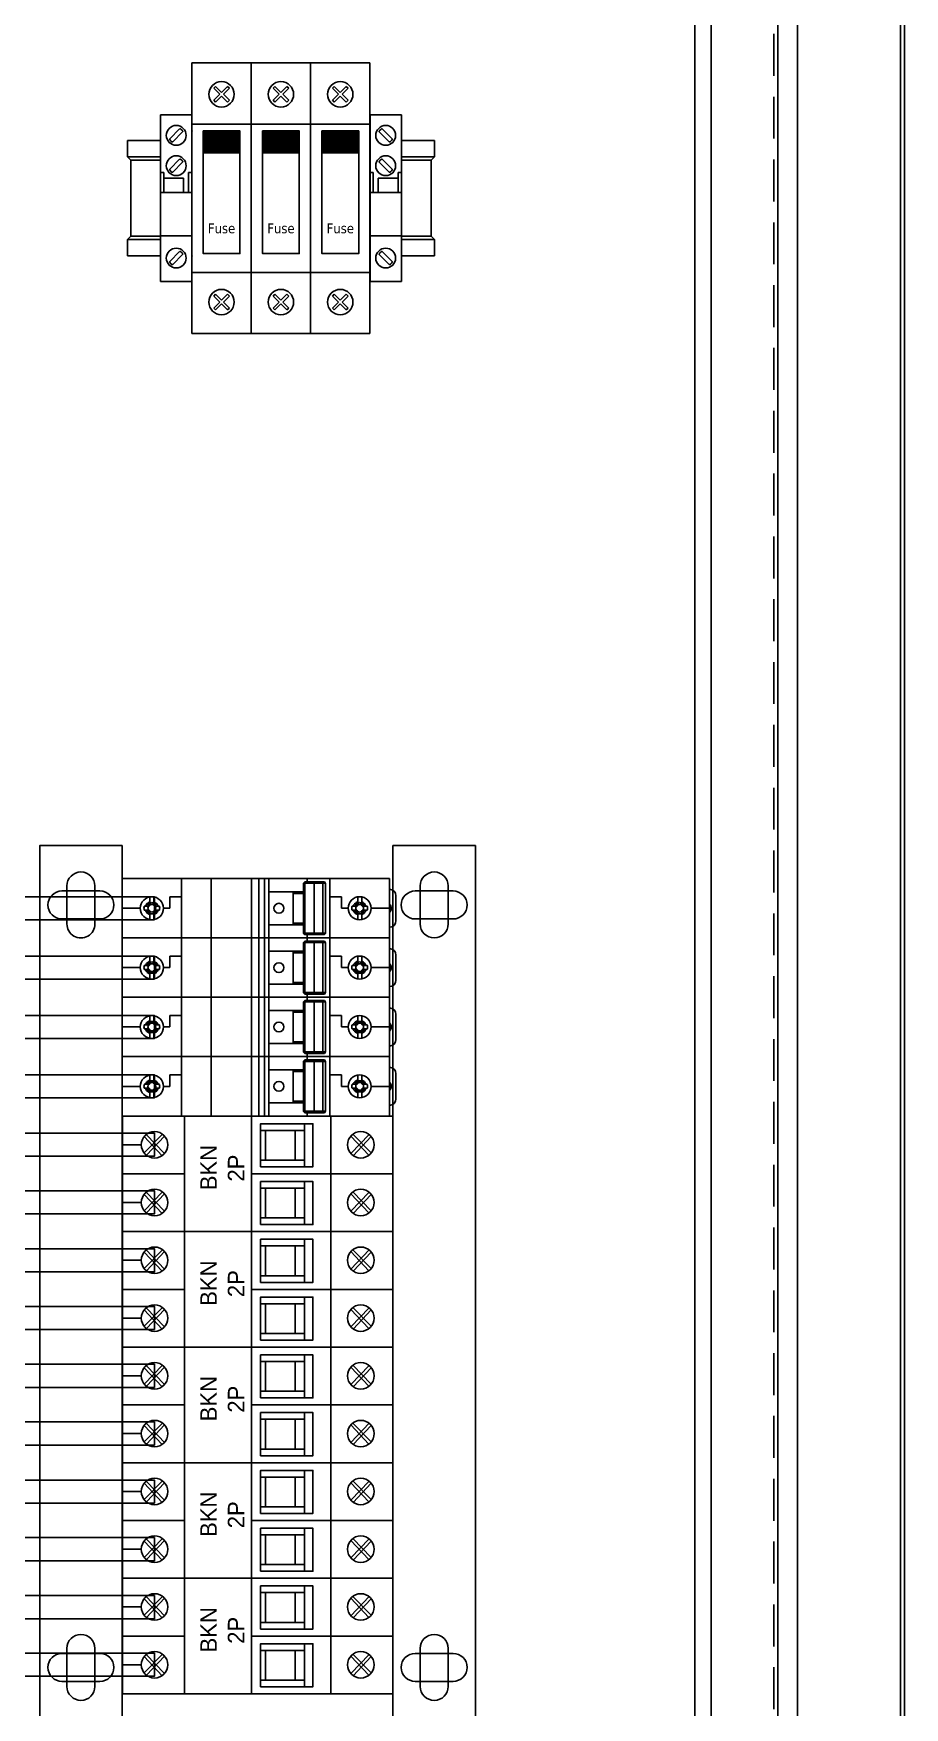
# Model space of a CAD drawing. Header units: millimetres. Extents: x 0 to 4277, y 0 to 3024.
# Drawn here: x 2090 to 2354, y 1432 to 1940 of the extents above; entities that cross this region are included whole.
import ezdxf

# ---------------------------------------------------------------- set-up
doc = ezdxf.new("R2010")
doc.units = ezdxf.units.MM
doc.linetypes.add('HIDDENX2', pattern=[19.05, 12.7, -6.35])
for name, color, linetype in [('ALPHA', 255, 'Continuous'), ('CNC', 7, 'Continuous'), ('DI', 2, 'Continuous'), ('DIM', 253, 'Continuous'), ('INSIDE', 6, 'Continuous')]:
    doc.layers.add(name, color=color, linetype=linetype)
doc.styles.add('Tahoma (Input Text)', font='tahoma.ttf')

# ---------------------------------------------------------------- blocks, each defined once
blk = doc.blocks.new('BKN 2P')
at = {"color": 7}
for p, q in [((8.81, -5.73), (8.81, 0)), ((26.33, -5.73), (26.33, 0)), ((5.49, -12), (11.27, -6.57)), ((5.64, -7.27), (11.44, -12.78)), ((6.14, -12.75), (11.95, -7.24)), ((6.33, -6.58), (12.03, -12.15)), ((23.01, -12), (28.79, -6.57)), ((23.16, -7.27), (28.96, -12.78)), ((23.66, -12.75), (29.47, -7.24)), ((23.86, -6.58), (29.55, -12.15)), ((0, -18.81), (17.52, -18.81)), ((17.52, -18.81), (35.04, -18.81)), ((4.14, -41.89), (4.14, -55.23)), ((4.14, -43.33), (13.15, -43.33)), ((13.15, -41.89), (13.15, -55.23)), ((21.66, -41.89), (21.66, -55.23)), ((21.66, -43.33), (30.67, -43.33)), ((30.67, -41.89), (30.67, -55.23)), ((2.12, -55.23), (15.17, -55.23)), ((4.14, -52.38), (13.15, -52.38)), ((19.64, -55.23), (32.69, -55.23)), ((21.66, -52.38), (30.67, -52.38)), ((0, -63.19), (17.52, -63.19)), ((17.52, -63.19), (35.04, -63.19)), ((5.49, -69.99), (11.27, -75.42)), ((5.64, -74.72), (11.44, -69.22)), ((6.14, -69.25), (11.95, -74.76)), ((6.33, -75.42), (12.03, -69.85)), ((23.01, -69.99), (28.79, -75.42)), ((23.16, -74.72), (28.96, -69.22)), ((23.66, -69.25), (29.47, -74.76)), ((23.86, -75.42), (29.55, -69.85))]:
    blk.add_line(p, q, dxfattribs=at)
blk.add_line((0, -39.16), (35.04, -39.16))
for points in [[(17.52, -39.16), (17.52, -81.99), (0, -81.99), (0, 0), (17.52, 0), (17.52, -18.81)], [(17.52, -18.81), (17.52, 0), (35.04, 0), (35.04, -81.99), (17.52, -81.99), (17.52, -39.16)]]:
    blk.add_lwpolyline(points, dxfattribs=at)
for points in [[(2.12, -41.89), (15.17, -41.89), (15.17, -57.72), (2.12, -57.72)], [(19.64, -41.89), (32.69, -41.89), (32.69, -57.72), (19.64, -57.72)]]:
    blk.add_lwpolyline(points, close=True, dxfattribs=at)
for centre in [(8.81, -9.74), (26.33, -9.74), (8.81, -72.25), (26.33, -72.25)]:
    blk.add_circle(centre, 4.02, dxfattribs=at)
at = {"insert": (10.54, -23.61), "char_height": 5, "attachment_point": 1}
blk.add_mtext_dynamic_manual_height_columns('\\pi1.99689;{\\C1;BKN\\P\\pi4.61796;2P}', width=17.2714, gutter_width=1, heights=[0], dxfattribs=at)
blk = doc.blocks.new('sbdf11712')
at = {"layer": 'ALPHA'}
for p, q in [((-431.29, -67.44), (-413.29, -67.44)), ((-431.29, -148.44), (-431.29, -67.44)), ((-422.29, -67.44), (-422.29, -72.94)), ((-413.29, -148.44), (-413.29, -67.44)), ((-425.74, -75.84), (-423.15, -75.84)), ((-424.38, -75.84), (-424.42, -75.84)), ((-424.35, -75.84), (-424.38, -75.84)), ((-424.32, -75.83), (-424.35, -75.84)), ((-424.3, -75.83), (-424.32, -75.83)), ((-424.28, -75.82), (-424.3, -75.83)), ((-424.25, -75.81), (-424.28, -75.82)), ((-424.23, -75.8), (-424.25, -75.81)), ((-424.22, -75.8), (-424.23, -75.8)), ((-424.2, -75.78), (-424.22, -75.8)), ((-424.19, -75.77), (-424.2, -75.78)), ((-424.18, -75.76), (-424.19, -75.77)), ((-424.18, -75.76), (-423.68, -75.75)), ((-423.79, -74.95), (-423.05, -75.69)), ((-423.79, -74.95), (-423.73, -74.97)), ((-423.77, -75), (-423.79, -74.95)), ((-423.75, -75.06), (-423.77, -75)), ((-423.75, -75.06), (-423.19, -75.75)), ((-423.73, -74.97), (-423.68, -74.99)), ((-423.68, -74.99), (-422.98, -75.56)), ((-423.68, -75.75), (-423.19, -75.75)), ((-423.17, -75.76), (-423.19, -75.75)), ((-423.15, -75.78), (-423.17, -75.76)), ((-423.15, -75.84), (-423.15, -75.78)), ((-423.13, -75.79), (-423.15, -75.78)), ((-423.11, -75.8), (-423.13, -75.79)), ((-423.08, -75.79), (-423.11, -75.8)), ((-423.06, -75.78), (-423.08, -75.79)), ((-423.05, -75.76), (-423.06, -75.78)), ((-423.05, -75.69), (-423.05, -75.74)), ((-423, -75.69), (-423.05, -75.69)), ((-422.97, -74.88), (-422.98, -75.22)), ((-422.98, -75.22), (-422.98, -75.56)), ((-422.98, -75.56), (-422.97, -75.57)), ((-422.96, -75.67), (-422.98, -75.68)), ((-422.94, -74.54), (-422.97, -74.88)), ((-422.97, -75.57), (-422.96, -75.59)), ((-422.9, -75.59), (-422.96, -75.59)), ((-422.96, -75.59), (-422.94, -75.61)), ((-422.94, -75.65), (-422.96, -75.67)), ((-422.93, -74.53), (-422.94, -74.54)), ((-422.94, -74.54), (-422.94, -74.54)), ((-422.94, -75.61), (-422.94, -75.63)), ((-422.94, -75.63), (-422.94, -75.65)), ((-422.92, -74.52), (-422.93, -74.53)), ((-422.91, -74.5), (-422.92, -74.51)), ((-422.92, -74.51), (-422.92, -74.52)), ((-422.9, -74.47), (-422.91, -74.49)), ((-422.91, -74.49), (-422.91, -74.5)), ((-422.9, -75.59), (-422.9, -74.13)), ((-422.9, -74.42), (-422.9, -74.44)), ((-422.9, -74.44), (-422.9, -74.46)), ((-422.9, -74.46), (-422.9, -74.47)), ((-421.69, -74.13), (-421.69, -75.59)), ((-421.69, -74.44), (-421.69, -74.42)), ((-421.69, -74.46), (-421.69, -74.44)), ((-421.69, -74.48), (-421.69, -74.46)), ((-421.68, -74.49), (-421.69, -74.48)), ((-421.69, -75.59), (-421.63, -75.59)), ((-421.68, -74.51), (-421.68, -74.49)), ((-421.67, -74.52), (-421.68, -74.51)), ((-421.66, -74.53), (-421.67, -74.52)), ((-421.65, -74.54), (-421.66, -74.53)), ((-421.65, -74.54), (-421.65, -74.54)), ((-421.62, -74.88), (-421.65, -74.54)), ((-421.65, -75.61), (-421.63, -75.59)), ((-421.65, -75.63), (-421.65, -75.61)), ((-421.65, -75.65), (-421.65, -75.63)), ((-421.63, -75.67), (-421.65, -75.65)), ((-421.63, -75.59), (-421.62, -75.57)), ((-421.61, -75.68), (-421.63, -75.67)), ((-421.61, -75.22), (-421.62, -74.88)), ((-421.62, -75.57), (-421.6, -75.56)), ((-421.6, -75.56), (-421.61, -75.22)), ((-420.91, -74.99), (-421.6, -75.56)), ((-421.54, -75.69), (-421.59, -75.69)), ((-420.8, -74.95), (-421.54, -75.69)), ((-421.54, -75.74), (-421.54, -75.69)), ((-421.53, -75.78), (-421.54, -75.76)), ((-421.51, -75.79), (-421.53, -75.78)), ((-421.48, -75.8), (-421.51, -75.79)), ((-421.46, -75.79), (-421.48, -75.8)), ((-421.44, -75.78), (-421.46, -75.79)), ((-421.42, -75.76), (-421.44, -75.78)), ((-421.44, -75.84), (-421.44, -75.78)), ((-421.44, -75.84), (-418.85, -75.84)), ((-421.4, -75.75), (-421.42, -75.76)), ((-420.84, -75.06), (-421.4, -75.75)), ((-421.4, -75.75), (-420.91, -75.75)), ((-420.91, -74.99), (-420.86, -74.97)), ((-420.91, -75.75), (-420.41, -75.76)), ((-420.86, -74.97), (-420.8, -74.95)), ((-420.82, -75), (-420.84, -75.06)), ((-420.8, -74.95), (-420.82, -75)), ((-420.4, -75.77), (-420.41, -75.76)), ((-420.39, -75.79), (-420.4, -75.77)), ((-420.37, -75.8), (-420.39, -75.79)), ((-420.35, -75.8), (-420.37, -75.8)), ((-420.33, -75.81), (-420.35, -75.8)), ((-420.31, -75.82), (-420.33, -75.81)), ((-420.29, -75.83), (-420.31, -75.82)), ((-420.26, -75.83), (-420.29, -75.83)), ((-420.24, -75.84), (-420.26, -75.83)), ((-420.21, -75.84), (-420.24, -75.84)), ((-420.17, -75.84), (-420.21, -75.84)), ((-425.74, -77.05), (-423.15, -77.05)), ((-424.42, -77.05), (-424.38, -77.05)), ((-424.38, -77.05), (-424.35, -77.05)), ((-424.35, -77.05), (-424.32, -77.05)), ((-424.32, -77.05), (-424.3, -77.06)), ((-424.3, -77.06), (-424.28, -77.07)), ((-424.28, -77.07), (-424.25, -77.07)), ((-424.25, -77.07), (-424.23, -77.08)), ((-424.23, -77.08), (-424.22, -77.09)), ((-424.22, -77.09), (-424.2, -77.1)), ((-424.2, -77.1), (-424.19, -77.11)), ((-424.19, -77.11), (-424.18, -77.13)), ((-423.68, -77.14), (-424.18, -77.13)), ((-423.79, -77.94), (-423.05, -77.2)), ((-423.79, -77.94), (-423.77, -77.88)), ((-423.73, -77.92), (-423.79, -77.94)), ((-423.77, -77.88), (-423.75, -77.83)), ((-423.75, -77.83), (-423.19, -77.14)), ((-423.68, -77.9), (-423.73, -77.92)), ((-423.19, -77.14), (-423.68, -77.14)), ((-423.68, -77.9), (-422.98, -77.33)), ((-423.19, -77.14), (-423.17, -77.12)), ((-423.17, -77.12), (-423.15, -77.11)), ((-423.15, -77.05), (-423.15, -77.11)), ((-423.15, -77.11), (-423.13, -77.09)), ((-423.13, -77.09), (-423.11, -77.09)), ((-423.11, -77.09), (-423.08, -77.09)), ((-423.08, -77.09), (-423.06, -77.11)), ((-423.06, -77.11), (-423.05, -77.13)), ((-423.05, -77.15), (-423.05, -77.2)), ((-423.05, -77.2), (-423, -77.2)), ((-422.98, -77.2), (-422.96, -77.21)), ((-422.97, -77.32), (-422.98, -77.33)), ((-422.98, -77.33), (-422.98, -77.67)), ((-422.98, -77.67), (-422.97, -78.01)), ((-422.96, -77.3), (-422.97, -77.32)), ((-422.97, -78.01), (-422.94, -78.34)), ((-422.96, -77.21), (-422.94, -77.23)), ((-422.94, -77.28), (-422.96, -77.3)), ((-422.9, -77.3), (-422.96, -77.3)), ((-422.94, -77.23), (-422.94, -77.26)), ((-422.94, -77.26), (-422.94, -77.28)), ((-422.94, -78.34), (-422.93, -78.35)), ((-422.93, -78.35), (-422.93, -78.36)), ((-422.93, -78.36), (-422.92, -78.37)), ((-422.92, -78.37), (-422.91, -78.38)), ((-422.91, -78.38), (-422.91, -78.39)), ((-422.91, -78.39), (-422.9, -78.41)), ((-422.9, -78.75), (-422.9, -77.3)), ((-422.9, -78.41), (-422.9, -78.42)), ((-422.9, -78.42), (-422.9, -78.44)), ((-422.9, -78.44), (-422.9, -78.46)), ((-422.29, -79.94), (-422.29, -81.93)), ((-421.69, -77.3), (-421.69, -78.75)), ((-421.69, -77.3), (-421.63, -77.3)), ((-421.69, -78.41), (-421.68, -78.4)), ((-421.69, -78.43), (-421.69, -78.41)), ((-421.69, -78.45), (-421.69, -78.43)), ((-421.69, -78.46), (-421.69, -78.45)), ((-421.68, -78.39), (-421.67, -78.37)), ((-421.68, -78.4), (-421.68, -78.39)), ((-421.67, -78.37), (-421.67, -78.36)), ((-421.67, -78.36), (-421.66, -78.36)), ((-421.66, -78.36), (-421.65, -78.35)), ((-421.65, -77.23), (-421.63, -77.21)), ((-421.65, -77.26), (-421.65, -77.23)), ((-421.65, -77.28), (-421.65, -77.26)), ((-421.63, -77.3), (-421.65, -77.28)), ((-421.65, -78.34), (-421.62, -78.01)), ((-421.65, -78.35), (-421.65, -78.34)), ((-421.63, -77.21), (-421.61, -77.2)), ((-421.62, -77.32), (-421.63, -77.3)), ((-421.6, -77.33), (-421.62, -77.32)), ((-421.62, -78.01), (-421.61, -77.67)), ((-421.61, -77.67), (-421.6, -77.33)), ((-420.91, -77.9), (-421.6, -77.33)), ((-421.59, -77.2), (-421.54, -77.2)), ((-421.54, -77.13), (-421.53, -77.11)), ((-421.54, -77.2), (-421.54, -77.15)), ((-420.8, -77.94), (-421.54, -77.2)), ((-421.53, -77.11), (-421.51, -77.09)), ((-421.51, -77.09), (-421.48, -77.09)), ((-421.48, -77.09), (-421.46, -77.09)), ((-421.46, -77.09), (-421.44, -77.11)), ((-421.44, -77.05), (-418.85, -77.05)), ((-421.44, -77.11), (-421.44, -77.05)), ((-421.44, -77.11), (-421.42, -77.12)), ((-421.42, -77.12), (-421.4, -77.14)), ((-420.84, -77.83), (-421.4, -77.14)), ((-420.91, -77.14), (-421.4, -77.14)), ((-420.41, -77.13), (-420.91, -77.14)), ((-420.86, -77.92), (-420.91, -77.9)), ((-420.8, -77.94), (-420.86, -77.92)), ((-420.84, -77.83), (-420.82, -77.88)), ((-420.82, -77.88), (-420.8, -77.94)), ((-420.41, -77.13), (-420.4, -77.11)), ((-420.4, -77.11), (-420.39, -77.1)), ((-420.39, -77.1), (-420.37, -77.09)), ((-420.37, -77.09), (-420.35, -77.08)), ((-420.35, -77.08), (-420.33, -77.07)), ((-420.33, -77.07), (-420.31, -77.07)), ((-420.31, -77.07), (-420.29, -77.06)), ((-420.29, -77.06), (-420.26, -77.05)), ((-420.26, -77.05), (-420.24, -77.05)), ((-420.24, -77.05), (-420.21, -77.05)), ((-420.21, -77.05), (-420.17, -77.05)), ((-431.29, -85.44), (-413.29, -85.44)), ((-425.8, -81.93), (-422.29, -81.93)), ((-425.8, -85.44), (-425.8, -81.93)), ((-431.29, -94.44), (-413.29, -94.44)), ((-431.29, -106.64), (-413.29, -106.64)), ((-431.29, -108.84), (-413.29, -108.84)), ((-431.29, -110.64), (-413.29, -110.64)), ((-431.29, -111.94), (-413.29, -111.94)), ((-427.29, -122.44), (-427.29, -111.94)), ((-417.29, -122.44), (-417.29, -111.94)), ((-427.29, -119.24), (-422.29, -119.24)), ((-426.79, -122.44), (-426.79, -119.24)), ((-417.29, -119.24), (-422.29, -119.24)), ((-417.79, -122.44), (-417.79, -119.24)), ((-431.29, -123.54), (-430.33, -123.54)), ((-430.01, -122.5), (-430.29, -122.79)), ((-430.29, -122.79), (-430.29, -128.74)), ((-430.29, -123.14), (-430.01, -122.86)), ((-430.29, -125.51), (-430.01, -125.64)), ((-430.01, -122.86), (-429.97, -122.83)), ((-430.01, -125.64), (-429.97, -125.65)), ((-429.97, -122.83), (-429.92, -122.81)), ((-429.97, -125.65), (-429.92, -125.66)), ((-429.92, -122.81), (-429.87, -122.81)), ((-429.92, -125.66), (-429.87, -125.67)), ((-422.29, -122.44), (-429.87, -122.44)), ((-429.87, -129.08), (-429.87, -122.44)), ((-422.29, -122.81), (-429.87, -122.81)), ((-422.29, -125.67), (-429.87, -125.67)), ((-422.29, -122.44), (-414.72, -122.44)), ((-422.29, -122.81), (-414.72, -122.81)), ((-422.29, -125.67), (-414.72, -125.67)), ((-414.72, -129.08), (-414.72, -122.44)), ((-414.67, -122.81), (-414.72, -122.81)), ((-414.67, -125.66), (-414.72, -125.67)), ((-414.62, -122.83), (-414.67, -122.81)), ((-414.62, -125.65), (-414.67, -125.66)), ((-414.58, -122.86), (-414.62, -122.83)), ((-414.58, -125.64), (-414.62, -125.65)), ((-414.58, -122.5), (-414.29, -122.79)), ((-414.29, -123.14), (-414.58, -122.86)), ((-414.29, -125.51), (-414.58, -125.64)), ((-414.29, -122.79), (-414.29, -128.74)), ((-413.29, -123.54), (-414.26, -123.54)), ((-431.29, -130.44), (-413.29, -130.44)), ((-430.29, -127.99), (-430.01, -128.2)), ((-430.01, -129.02), (-430.29, -128.74)), ((-430.01, -128.2), (-429.97, -128.23)), ((-429.97, -128.23), (-429.92, -128.24)), ((-429.92, -128.24), (-429.87, -128.25)), ((-422.29, -128.25), (-429.87, -128.25)), ((-422.29, -129.08), (-429.87, -129.08)), ((-425.8, -130.44), (-425.8, -133.95)), ((-425.8, -130.44), (-422.29, -130.44)), ((-422.29, -128.25), (-414.72, -128.25)), ((-422.29, -129.08), (-414.72, -129.08)), ((-414.67, -128.24), (-414.72, -128.25)), ((-414.62, -128.23), (-414.67, -128.24)), ((-414.58, -128.2), (-414.62, -128.23)), ((-414.29, -127.99), (-414.58, -128.2)), ((-414.58, -129.02), (-414.29, -128.74)), ((-425.8, -133.95), (-422.29, -133.95)), ((-422.29, -135.94), (-422.29, -133.95)), ((-425.74, -138.84), (-423.15, -138.84)), ((-425.74, -140.05), (-423.15, -140.05)), ((-424.38, -138.84), (-424.42, -138.84)), ((-424.42, -140.05), (-424.38, -140.05)), ((-424.35, -138.84), (-424.38, -138.84)), ((-424.38, -140.05), (-424.35, -140.05)), ((-424.32, -138.83), (-424.35, -138.84)), ((-424.35, -140.05), (-424.32, -140.05)), ((-424.3, -138.83), (-424.32, -138.83)), ((-424.32, -140.05), (-424.3, -140.06)), ((-424.28, -138.82), (-424.3, -138.83)), ((-424.3, -140.06), (-424.28, -140.07)), ((-424.25, -138.81), (-424.28, -138.82)), ((-424.28, -140.07), (-424.25, -140.07)), ((-424.23, -138.8), (-424.25, -138.81)), ((-424.25, -140.07), (-424.23, -140.08)), ((-424.22, -138.8), (-424.23, -138.8)), ((-424.23, -140.08), (-424.22, -140.09)), ((-424.2, -138.78), (-424.22, -138.8)), ((-424.22, -140.09), (-424.2, -140.1)), ((-424.19, -138.77), (-424.2, -138.78)), ((-424.2, -140.1), (-424.19, -140.11)), ((-424.18, -138.76), (-424.19, -138.77)), ((-424.19, -140.11), (-424.18, -140.13)), ((-424.18, -138.76), (-423.68, -138.75)), ((-423.68, -140.14), (-424.18, -140.13)), ((-423.77, -138), (-423.79, -137.95)), ((-423.79, -137.95), (-423.73, -137.97)), ((-423.79, -137.95), (-423.05, -138.69)), ((-423.79, -140.94), (-423.05, -140.2)), ((-423.79, -140.94), (-423.77, -140.88)), ((-423.73, -140.92), (-423.79, -140.94)), ((-423.75, -138.06), (-423.77, -138)), ((-423.77, -140.88), (-423.75, -140.83)), ((-423.75, -138.06), (-423.19, -138.75)), ((-423.75, -140.83), (-423.19, -140.14)), ((-423.73, -137.97), (-423.68, -137.99)), ((-423.68, -140.9), (-423.73, -140.92)), ((-423.68, -137.99), (-422.98, -138.56)), ((-423.68, -138.75), (-423.19, -138.75)), ((-423.19, -140.14), (-423.68, -140.14)), ((-423.68, -140.9), (-422.98, -140.33)), ((-423.17, -138.76), (-423.19, -138.75)), ((-423.19, -140.14), (-423.17, -140.12)), ((-423.15, -138.78), (-423.17, -138.76)), ((-423.17, -140.12), (-423.15, -140.11)), ((-423.13, -138.79), (-423.15, -138.78)), ((-423.15, -138.84), (-423.15, -138.78)), ((-423.15, -140.05), (-423.15, -140.11)), ((-423.15, -140.11), (-423.13, -140.09)), ((-423.11, -138.8), (-423.13, -138.79)), ((-423.13, -140.09), (-423.11, -140.09)), ((-423.08, -138.79), (-423.11, -138.8)), ((-423.11, -140.09), (-423.08, -140.09)), ((-423.06, -138.78), (-423.08, -138.79)), ((-423.08, -140.09), (-423.06, -140.11)), ((-423.05, -138.76), (-423.06, -138.78)), ((-423.06, -140.11), (-423.05, -140.13)), ((-423, -138.69), (-423.05, -138.69)), ((-423.05, -138.69), (-423.05, -138.74)), ((-423.05, -140.15), (-423.05, -140.2)), ((-423.05, -140.2), (-423, -140.2)), ((-422.97, -137.88), (-422.98, -138.22)), ((-422.98, -138.22), (-422.98, -138.56)), ((-422.98, -138.56), (-422.97, -138.57)), ((-422.96, -138.67), (-422.98, -138.68)), ((-422.98, -140.2), (-422.96, -140.21)), ((-422.97, -140.32), (-422.98, -140.33)), ((-422.98, -140.33), (-422.98, -140.67)), ((-422.98, -140.67), (-422.97, -141.01)), ((-422.94, -137.54), (-422.97, -137.88)), ((-422.97, -138.57), (-422.96, -138.59)), ((-422.96, -140.3), (-422.97, -140.32)), ((-422.97, -141.01), (-422.94, -141.34)), ((-422.96, -138.59), (-422.94, -138.61)), ((-422.9, -138.59), (-422.96, -138.59)), ((-422.94, -138.65), (-422.96, -138.67)), ((-422.96, -140.21), (-422.94, -140.23)), ((-422.94, -140.28), (-422.96, -140.3)), ((-422.9, -140.3), (-422.96, -140.3)), ((-422.93, -137.53), (-422.94, -137.54)), ((-422.94, -137.54), (-422.94, -137.54)), ((-422.94, -138.61), (-422.94, -138.63)), ((-422.94, -138.63), (-422.94, -138.65)), ((-422.94, -140.23), (-422.94, -140.26)), ((-422.94, -140.26), (-422.94, -140.28)), ((-422.94, -141.34), (-422.93, -141.35)), ((-422.92, -137.52), (-422.93, -137.53)), ((-422.93, -141.35), (-422.93, -141.36)), ((-422.93, -141.36), (-422.92, -141.37)), ((-422.91, -137.5), (-422.92, -137.51)), ((-422.92, -137.51), (-422.92, -137.52)), ((-422.92, -141.37), (-422.91, -141.38)), ((-422.9, -137.47), (-422.91, -137.49)), ((-422.91, -137.49), (-422.91, -137.5)), ((-422.91, -141.38), (-422.91, -141.39)), ((-422.91, -141.39), (-422.9, -141.41)), ((-422.9, -138.59), (-422.9, -137.13)), ((-422.9, -137.42), (-422.9, -137.44)), ((-422.9, -137.44), (-422.9, -137.46)), ((-422.9, -137.46), (-422.9, -137.47)), ((-422.9, -141.75), (-422.9, -140.3)), ((-422.9, -141.41), (-422.9, -141.42)), ((-422.9, -141.42), (-422.9, -141.44)), ((-422.9, -141.44), (-422.9, -141.46)), ((-421.69, -137.13), (-421.69, -138.59)), ((-421.69, -137.44), (-421.69, -137.42)), ((-421.69, -137.46), (-421.69, -137.44)), ((-421.69, -137.48), (-421.69, -137.46)), ((-421.68, -137.49), (-421.69, -137.48)), ((-421.69, -138.59), (-421.63, -138.59)), ((-421.69, -140.3), (-421.69, -141.75)), ((-421.69, -140.3), (-421.63, -140.3)), ((-421.69, -141.41), (-421.68, -141.4)), ((-421.69, -141.43), (-421.69, -141.41)), ((-421.69, -141.45), (-421.69, -141.43)), ((-421.69, -141.46), (-421.69, -141.45)), ((-421.68, -137.51), (-421.68, -137.49)), ((-421.67, -137.52), (-421.68, -137.51)), ((-421.68, -141.39), (-421.67, -141.37)), ((-421.68, -141.4), (-421.68, -141.39)), ((-421.66, -137.53), (-421.67, -137.52)), ((-421.67, -141.36), (-421.66, -141.36)), ((-421.67, -141.37), (-421.67, -141.36)), ((-421.65, -137.54), (-421.66, -137.53)), ((-421.66, -141.36), (-421.65, -141.35)), ((-421.62, -137.88), (-421.65, -137.54)), ((-421.65, -137.54), (-421.65, -137.54)), ((-421.65, -138.61), (-421.63, -138.59)), ((-421.65, -138.63), (-421.65, -138.61)), ((-421.65, -138.65), (-421.65, -138.63)), ((-421.63, -138.67), (-421.65, -138.65)), ((-421.65, -140.23), (-421.63, -140.21)), ((-421.65, -140.26), (-421.65, -140.23)), ((-421.65, -140.28), (-421.65, -140.26)), ((-421.63, -140.3), (-421.65, -140.28)), ((-421.65, -141.34), (-421.62, -141.01)), ((-421.65, -141.35), (-421.65, -141.34)), ((-421.63, -138.59), (-421.62, -138.57)), ((-421.61, -138.68), (-421.63, -138.67)), ((-421.63, -140.21), (-421.61, -140.2)), ((-421.62, -140.32), (-421.63, -140.3)), ((-421.61, -138.22), (-421.62, -137.88)), ((-421.62, -138.57), (-421.6, -138.56)), ((-421.6, -140.33), (-421.62, -140.32)), ((-421.62, -141.01), (-421.61, -140.67)), ((-421.6, -138.56), (-421.61, -138.22)), ((-421.61, -140.67), (-421.6, -140.33)), ((-420.91, -137.99), (-421.6, -138.56)), ((-420.91, -140.9), (-421.6, -140.33)), ((-421.54, -138.69), (-421.59, -138.69)), ((-421.59, -140.2), (-421.54, -140.2)), ((-420.8, -137.95), (-421.54, -138.69)), ((-421.54, -138.74), (-421.54, -138.69)), ((-421.53, -138.78), (-421.54, -138.76)), ((-421.54, -140.13), (-421.53, -140.11)), ((-421.54, -140.2), (-421.54, -140.15)), ((-420.8, -140.94), (-421.54, -140.2)), ((-421.51, -138.79), (-421.53, -138.78)), ((-421.53, -140.11), (-421.51, -140.09)), ((-421.48, -138.8), (-421.51, -138.79)), ((-421.51, -140.09), (-421.48, -140.09)), ((-421.46, -138.79), (-421.48, -138.8)), ((-421.48, -140.09), (-421.46, -140.09)), ((-421.44, -138.78), (-421.46, -138.79)), ((-421.46, -140.09), (-421.44, -140.11)), ((-421.42, -138.76), (-421.44, -138.78)), ((-421.44, -138.84), (-421.44, -138.78)), ((-421.44, -138.84), (-418.85, -138.84)), ((-421.44, -140.05), (-418.85, -140.05)), ((-421.44, -140.11), (-421.44, -140.05)), ((-421.44, -140.11), (-421.42, -140.12)), ((-421.4, -138.75), (-421.42, -138.76)), ((-421.42, -140.12), (-421.4, -140.14)), ((-420.84, -138.06), (-421.4, -138.75)), ((-421.4, -138.75), (-420.91, -138.75)), ((-420.84, -140.83), (-421.4, -140.14)), ((-420.91, -140.14), (-421.4, -140.14)), ((-420.91, -137.99), (-420.86, -137.97)), ((-420.91, -138.75), (-420.41, -138.76)), ((-420.41, -140.13), (-420.91, -140.14)), ((-420.86, -140.92), (-420.91, -140.9)), ((-420.86, -137.97), (-420.8, -137.95)), ((-420.8, -140.94), (-420.86, -140.92)), ((-420.82, -138), (-420.84, -138.06)), ((-420.84, -140.83), (-420.82, -140.88)), ((-420.8, -137.95), (-420.82, -138)), ((-420.82, -140.88), (-420.8, -140.94)), ((-420.4, -138.77), (-420.41, -138.76)), ((-420.41, -140.13), (-420.4, -140.11)), ((-420.39, -138.79), (-420.4, -138.77)), ((-420.4, -140.11), (-420.39, -140.1)), ((-420.37, -138.8), (-420.39, -138.79)), ((-420.39, -140.1), (-420.37, -140.09)), ((-420.35, -138.8), (-420.37, -138.8)), ((-420.37, -140.09), (-420.35, -140.08)), ((-420.33, -138.81), (-420.35, -138.8)), ((-420.35, -140.08), (-420.33, -140.07)), ((-420.31, -138.82), (-420.33, -138.81)), ((-420.33, -140.07), (-420.31, -140.07)), ((-420.29, -138.83), (-420.31, -138.82)), ((-420.31, -140.07), (-420.29, -140.06)), ((-420.26, -138.83), (-420.29, -138.83)), ((-420.29, -140.06), (-420.26, -140.05)), ((-420.24, -138.84), (-420.26, -138.83)), ((-420.26, -140.05), (-420.24, -140.05)), ((-420.21, -138.84), (-420.24, -138.84)), ((-420.24, -140.05), (-420.21, -140.05)), ((-420.17, -138.84), (-420.21, -138.84)), ((-420.21, -140.05), (-420.17, -140.05)), ((-422.29, -148.44), (-422.29, -142.94)), ((-431.29, -148.44), (-413.29, -148.44)), ((-418.53, -150.44), (-426.06, -150.44))]:
    blk.add_line(p, q, dxfattribs=at)
for centre, radius in [((-422.29, -76.44), 3.5), ((-422.29, -114.94), 1.5), ((-422.29, -139.44), 3.5)]:
    blk.add_circle(centre, radius, dxfattribs=at)
for centre, radius, start, end in [((-422.29, -76.44), 2.01, 136.4276, 160.0928), ((-422.29, -76.44), 1.71, 159.4266, 200.5734), ((-422.29, -76.44), 2.01, 108.8619, 133.5724), ((-422.29, -76.44), 1.17, 149.1481, 210.8519), ((-423.15, -75.74), 0.1, 270, 0), ((-423, -75.59), 0.1, 270, 0), ((-422.29, -76.44), 2.39, 75.3973, 104.6027), ((-422.29, -76.44), 1.17, 59.1481, 120.8519), ((-421.59, -75.59), 0.1, 180, 270), ((-422.29, -76.44), 2.01, 46.4276, 71.1381), ((-421.44, -75.74), 0.1, 180, 270), ((-422.29, -76.44), 1.17, 329.1481, 30.8519), ((-422.29, -76.44), 2.01, 19.9072, 43.5724), ((-422.29, -76.44), 1.71, 339.4266, 20.5734), ((-422.29, -76.44), 2.01, 199.9072, 223.5724), ((-422.29, -76.44), 2.01, 226.4276, 251.1381), ((-423.15, -77.15), 0.1, 0, 90), ((-423, -77.3), 0.1, 0, 90), ((-422.29, -76.44), 1.17, 239.1481, 300.8519), ((-422.29, -76.44), 2.39, 255.3973, 284.6027), ((-421.59, -77.3), 0.1, 90, 180), ((-422.29, -76.44), 2.01, 288.8619, 313.5724), ((-421.44, -77.15), 0.1, 90, 180), ((-422.29, -76.44), 2.01, 316.4276, 340.0928), ((-429.87, -122.64), 0.201, 90, 135), ((-414.72, -122.64), 0.201, 45, 90), ((-429.87, -128.88), 0.201, 225, 270), ((-414.72, -128.88), 0.201, 270, 315), ((-422.29, -139.44), 2.39, 75.3973, 104.6027), ((-422.29, -139.44), 2.01, 136.4276, 160.0928), ((-422.29, -139.44), 2.01, 199.9072, 223.5724), ((-422.29, -139.44), 1.71, 159.4266, 200.5734), ((-422.29, -139.44), 2.01, 108.8619, 133.5724), ((-422.29, -139.44), 2.01, 226.4276, 251.1381), ((-422.29, -139.44), 1.17, 149.1481, 210.8519), ((-423.15, -138.74), 0.1, 270, 0), ((-423.15, -140.15), 0.1, 0, 90), ((-423, -138.59), 0.1, 270, 0), ((-423, -140.3), 0.1, 0, 90), ((-422.29, -139.44), 1.17, 59.1481, 120.8519), ((-422.29, -139.44), 1.17, 239.1481, 300.8519), ((-422.29, -139.44), 2.39, 255.3973, 284.6027), ((-421.59, -138.59), 0.1, 180, 270), ((-421.59, -140.3), 0.1, 90, 180), ((-422.29, -139.44), 2.01, 46.4276, 71.1381), ((-422.29, -139.44), 2.01, 288.8619, 313.5724), ((-421.44, -138.74), 0.1, 180, 270), ((-421.44, -140.15), 0.1, 90, 180), ((-422.29, -139.44), 1.17, 329.1481, 30.8519), ((-422.29, -139.44), 2.01, 19.9072, 43.5724), ((-422.29, -139.44), 2.01, 316.4276, 340.0928), ((-422.29, -139.44), 1.71, 339.4266, 20.5734), ((-426.06, -148.44), 2.01, 180, 270), ((-422.29, -147.43), 1.6, 218.9375, 321.0625), ((-418.53, -148.44), 2.01, 270, 0)]:
    blk.add_arc(centre, radius, start, end, dxfattribs=at)
blk = doc.blocks.new('KLIJHKGHD')
at = {"layer": 'DIM'}
for p, q in [((84710.19, 15540.28), (84719.69, 15540.28)), ((84710.19, 15540.28), (84710.19, 15489.78)), ((84719.69, 15540.28), (84719.69, 15489.78)), ((84715.99, 15532.14), (84713.01, 15535.12)), ((84716.87, 15533.03), (84713.9, 15536.01)), ((84719.69, 15532.53), (84729.69, 15532.53)), ((84729.69, 15532.53), (84729.69, 15527.53)), ((84715.99, 15522.94), (84713.01, 15525.92)), ((84716.87, 15523.83), (84713.9, 15526.81)), ((84719.69, 15527.53), (84729.69, 15527.53)), ((84728.69, 15526.53), (84719.69, 15526.53)), ((84729.69, 15527.53), (84728.69, 15526.53)), ((84728.69, 15526.53), (84728.69, 15503.53)), ((84711.19, 15522.78), (84710.19, 15522.78)), ((84711.19, 15516.78), (84711.19, 15522.78)), ((84712.69, 15516.78), (84712.69, 15521.08)), ((84712.69, 15521.08), (84718.69, 15521.08)), ((84719.69, 15522.78), (84718.69, 15522.78)), ((84718.69, 15522.78), (84718.69, 15516.78)), ((84710.19, 15516.78), (84719.69, 15516.78)), ((84710.19, 15503.58), (84719.69, 15503.58)), ((84728.69, 15503.53), (84719.69, 15503.53)), ((84728.69, 15503.53), (84729.69, 15502.53)), ((84715.99, 15494.94), (84713.01, 15497.92)), ((84716.87, 15495.83), (84713.9, 15498.81)), ((84719.69, 15502.53), (84729.69, 15502.53)), ((84729.69, 15502.53), (84729.69, 15497.53)), ((84719.69, 15497.53), (84729.69, 15497.53)), ((84719.69, 15489.78), (84710.19, 15489.78))]:
    blk.add_line(p, q, dxfattribs=at)
for centre in [(84714.94, 15534.08), (84714.94, 15524.88), (84714.94, 15496.88)]:
    blk.add_circle(centre, 3, dxfattribs=at)
for centre, radius, start, end in [((84713.15, 15535.26), 0.2, 146.4992, 225), ((84714.94, 15534.08), 2.35, 123.5008, 146.4992), ((84713.75, 15535.87), 0.2, 45, 123.5008), ((84716.13, 15532.28), 0.2, 225, 303.5008), ((84714.94, 15534.08), 2.35, 303.5008, 326.4992), ((84716.73, 15532.89), 0.2, 326.4992, 45), ((84713.15, 15526.06), 0.2, 146.4992, 225), ((84714.94, 15524.88), 2.35, 123.5008, 146.4992), ((84713.75, 15526.67), 0.2, 45, 123.5008), ((84714.94, 15524.88), 2.35, 303.5008, 326.4992), ((84716.73, 15523.69), 0.2, 326.4992, 45), ((84716.13, 15523.08), 0.2, 225, 303.5008), ((84713.15, 15498.06), 0.2, 146.4992, 225), ((84714.94, 15496.88), 2.35, 123.5008, 146.4992), ((84713.75, 15498.67), 0.2, 45, 123.5008), ((84716.13, 15495.08), 0.2, 225, 303.5008), ((84714.94, 15496.88), 2.35, 303.5008, 326.4992), ((84716.73, 15495.69), 0.2, 326.4992, 45)]:
    blk.add_arc(centre, radius, start, end, dxfattribs=at)
for p in [(84710.19, 15535.4), (84710.19, 15497.53)]:
    blk.add_point(p, dxfattribs=at)
blk = doc.blocks.new('FFERERER')
at = {"layer": 'DIM'}
h = blk.add_hatch(dxfattribs=at)
h.set_pattern_fill('ANSI31', color=256, style=0)
h.set_pattern_definition([(45, (17.11928, 0), (-0.088388347648, 0.088388347648), [])])
h.paths.add_polyline_path([(512529.66, 359876.96), (512518.51, 359876.96), (512518.51, 359870.28), (512529.66, 359870.28)])
for p, q in [((512515.08, 359897.55), (512533.08, 359897.55)), ((512515.08, 359897.55), (512515.08, 359815.55)), ((512533.08, 359897.55), (512533.08, 359815.55)), ((512521.72, 359889.87), (512522.27, 359890.42)), ((512523.54, 359888.05), (512521.72, 359889.87)), ((512521.72, 359886.24), (512523.54, 359888.05)), ((512524.08, 359888.6), (512522.27, 359890.42)), ((512522.27, 359885.69), (512524.08, 359887.51)), ((512524.08, 359888.6), (512525.9, 359890.42)), ((512525.9, 359885.69), (512524.08, 359887.51)), ((512524.63, 359888.05), (512526.45, 359889.87)), ((512526.45, 359886.24), (512524.63, 359888.05)), ((512525.9, 359890.42), (512526.45, 359889.87)), ((512521.72, 359886.24), (512522.27, 359885.69)), ((512525.9, 359885.69), (512526.45, 359886.24)), ((512515.08, 359879.05), (512533.08, 359879.05)), ((512515.08, 359834.05), (512533.08, 359834.05)), ((512521.72, 359826.87), (512522.27, 359827.42)), ((512521.72, 359826.87), (512523.54, 359825.05)), ((512522.27, 359827.42), (512524.08, 359825.6)), ((512525.9, 359827.42), (512524.08, 359825.6)), ((512526.45, 359826.87), (512524.63, 359825.05)), ((512525.9, 359827.42), (512526.45, 359826.87)), ((512523.54, 359825.05), (512521.72, 359823.24)), ((512521.72, 359823.24), (512522.27, 359822.69)), ((512524.08, 359824.51), (512522.27, 359822.69)), ((512524.08, 359824.51), (512525.9, 359822.69)), ((512524.63, 359825.05), (512526.45, 359823.24)), ((512525.9, 359822.69), (512526.45, 359823.24)), ((512533.08, 359815.55), (512515.08, 359815.55))]:
    blk.add_line(p, q, dxfattribs=at)
for points in [[(512518.51, 359876.96), (512529.66, 359876.96), (512529.66, 359870.28), (512518.51, 359870.28)], [(512518.51, 359870.28), (512529.66, 359870.28), (512529.66, 359839.75), (512518.51, 359839.75)]]:
    blk.add_lwpolyline(points, close=True, dxfattribs=at)
for centre in [(512524.08, 359888.05), (512524.08, 359825.05)]:
    blk.add_circle(centre, 3.85, dxfattribs=at)
at = {"layer": 'DIM', "insert": (512524.08, 359847.38), "char_height": 3, "width": 11.1496, "attachment_point": 5, "style": 'Tahoma (Input Text)'}
blk.add_mtext('Fuse', dxfattribs=at)
blk = doc.blocks.new('ovan8.5x20')
at = {"layer": 'CNC', "color": 2, "lineweight": -3}
for p, q in [((5.75, 4.25), (-5.75, 4.25)), ((-5.75, -4.25), (5.75, -4.25))]:
    blk.add_line(p, q, dxfattribs=at)
for centre, start, end in [((-5.75, 0), 90, 270), ((5.75, 0), 270, 90)]:
    blk.add_arc(centre, 4.25, start, end, dxfattribs=at)

msp = doc.modelspace()

# ---------------------------------------------------------------- linework, layer by layer
for points in [[(1653.65, 2227.17), (2353.65, 2227.17), (2353.65, 1227.17), (1653.65, 1227.17)], [(1654.85, 2225.97), (2352.45, 2225.97), (2352.45, 1228.37), (1654.85, 1228.37)], [(1686.05, 2194.77), (2321.25, 2194.77), (2321.25, 1259.57), (1686.05, 1259.57)]]:
    msp.add_lwpolyline(points, close=True)
at = {"color": 6}
msp.add_lwpolyline([(1692.05, 2188.77), (2315.25, 2188.77), (2315.25, 1265.57), (1692.05, 1265.57)], close=True, dxfattribs=at)
at = {"color": 6, "linetype": 'HIDDENX2'}
msp.add_lwpolyline([(1693.25, 2187.57), (2314.05, 2187.57), (2314.05, 1266.77), (1693.25, 1266.77)], close=True, dxfattribs=at)
at = {"color": 3}
msp.add_lwpolyline([(1712.25, 2168.57), (2295.05, 2168.57), (2295.05, 1285.77), (1712.25, 1285.77)], close=True, dxfattribs=at)
at = {"color": 1}
msp.add_lwpolyline([(1717.25, 2163.57), (2290.05, 2163.57), (2290.05, 1290.77), (1717.25, 1290.77)], close=True, dxfattribs=at)
at = {"color": 8}
for points in [[(2116.48, 1693.78), (2091.48, 1693.78), (2091.48, 1426.58), (2116.48, 1426.58)], [(2198.57, 1693.78), (2223.57, 1693.78), (2223.57, 1426.58), (2198.57, 1426.58)]]:
    msp.add_lwpolyline(points, close=True, dxfattribs=at)
at = {"color": 2, "ltscale": 3}
for points in [[(1990.03, 1671.28), (1990.03, 1678.28), (2126.27, 1678.28), (2126.27, 1671.28)], [(1881.03, 1635.28), (1881.03, 1642.28), (2126.27, 1642.28), (2126.27, 1635.28)], [(1881.03, 1564.53), (1881.03, 1571.53), (2126.27, 1571.53), (2126.27, 1564.53)], [(1881.03, 1459.36), (1881.03, 1466.36), (2126.27, 1466.36), (2126.27, 1459.36)]]:
    msp.add_lwpolyline(points, close=True, dxfattribs=at)
at = {"color": 1, "ltscale": 3}
for points in [[(1881.03, 1653.28), (1881.03, 1660.28), (2126.27, 1660.28), (2126.27, 1653.28)], [(1881.03, 1599.57), (1881.03, 1606.57), (2126.27, 1606.57), (2126.27, 1599.57)], [(1881.03, 1494.4), (1881.03, 1501.4), (2126.27, 1501.4), (2126.27, 1494.4)]]:
    msp.add_lwpolyline(points, close=True, dxfattribs=at)
at = {"color": 5, "ltscale": 3}
for points in [[(1881.03, 1617.28), (1881.03, 1624.28), (2126.27, 1624.28), (2126.27, 1617.28)], [(1881.03, 1529.49), (1881.03, 1536.49), (2126.27, 1536.49), (2126.27, 1529.49)]]:
    msp.add_lwpolyline(points, close=True, dxfattribs=at)
at = {"color": 7, "ltscale": 3}
for points in [[(1881.03, 1582.1), (1881.03, 1589.1), (2126.27, 1589.1), (2126.27, 1582.1)], [(1881.03, 1547.06), (1881.03, 1554.06), (2126.27, 1554.06), (2126.27, 1547.06)], [(1881.03, 1512.01), (1881.03, 1519.01), (2126.27, 1519.01), (2126.27, 1512.01)], [(1881.03, 1476.93), (1881.03, 1483.93), (2126.27, 1483.93), (2126.27, 1476.93)], [(1881.03, 1441.88), (1881.03, 1448.88), (2126.27, 1448.88), (2126.27, 1441.88)]]:
    msp.add_lwpolyline(points, close=True, dxfattribs=at)

# ---------------------------------------------------------------- block references
at = {"color": 7, "rotation": 90}
for p in [(2116.57, 1576.74), (2116.57, 1541.7), (2116.57, 1506.66), (2116.57, 1471.62), (2116.57, 1436.58)]:
    msp.add_blockref('BKN 2P', p, dxfattribs=at)
at = {"layer": 'CNC', "lineweight": -3}
for p, rotation in [((2103.98, 1675.78), 270), ((2211.07, 1444.58), 90), ((2211.07, 1444.58), 180)]:
    msp.add_blockref('ovan8.5x20', p, dxfattribs=dict(at, rotation=rotation))
at = {"layer": 'CNC', "lineweight": -3, "xscale": -1}
for p, rotation in [((2211.07, 1675.78), 90), ((2103.98, 1444.58), 270), ((2103.98, 1444.58), 180)]:
    msp.add_blockref('ovan8.5x20', p, dxfattribs=dict(at, rotation=rotation))
for p in [(2103.98, 1675.78), (2211.07, 1675.78)]:
    msp.add_blockref('ovan8.5x20', p, dxfattribs=at)
at = {"layer": 'DI', "xscale": -1, "rotation": 90}
for p in [(2049.04, 1252.49), (2049.04, 1234.49), (2049.04, 1216.49), (2049.04, 1198.49)]:
    msp.add_blockref('sbdf11712', p, dxfattribs=at)
at = {"layer": 'DIM', "xscale": -1}
msp.add_blockref('KLIJHKGHD', (86847.81, -13624.93), dxfattribs=at)
at = {"layer": 'DIM'}
msp.add_blockref('KLIJHKGHD', (-82518.57, -13624.93), dxfattribs=at)
at = {"layer": 'INSIDE'}
for p in [(-510377.47, -357966.46), (-510359.47, -357966.46), (-510341.47, -357966.46)]:
    msp.add_blockref('FFERERER', p, dxfattribs=at)

doc.saveas('drawing.dxf')
